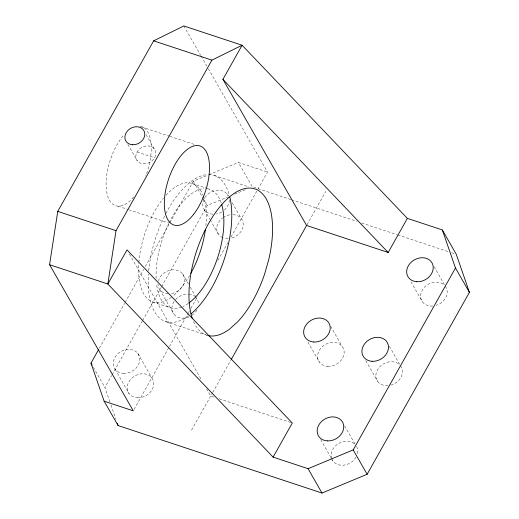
<?xml version="1.0" encoding="UTF-8"?>
<svg xmlns="http://www.w3.org/2000/svg" width="519" height="519" viewBox="0 0 519 519"><rect width="100%" height="100%" fill="white"/><g stroke="black" fill="none" stroke-linecap="round" stroke-linejoin="round"><path stroke-width="0.39" stroke-dasharray="2.6 1.95" d="M99.304 348.314L124.677 303.193M125.073 302.486L143.705 269.348M145.294 266.526L169.479 223.514M169.875 222.813L193.269 181.209L208.061 175.052M109.924 401.94L104.922 387.479L111.663 375.49M112.059 374.783L142.193 321.196M142.589 320.495L161.221 287.357M161.623 286.65L207.211 205.569L227.925 196.948M134.058 409.42L169.012 347.256M169.408 346.549L188.079 313.353M188.475 312.646L189.266 311.231M190.856 308.409L197.609 296.401M217.87 260.376L227.796 242.717M230.974 237.066L267.519 172.074L208.372 68.806M191.53 430.121L212.297 393.194M212.693 392.487L230.923 360.069M307.001 224.779L325.789 191.362M208.8 174.747L238.383 162.434L267.519 172.074M234.582 194.177L245.675 189.558M141.59 126.986L169.194 136.127M169.96 136.38L195.261 144.756M290.809 199.523L252.331 186.788L238.383 162.434M291.581 199.776L356.994 221.431M361.613 222.962L397.016 234.679M397.781 234.932L448.578 251.747M451.653 252.766L453.963 253.532M214.295 175.454L248.925 186.918M137.048 151.996L154.532 157.782M192.212 183.492L209.689 189.279M118.027 206.179L127.992 209.481M128.757 209.734L168.63 222.93M152.781 301.993L170.258 307.78M165.658 321.605L206.445 335.112M213.789 397.029L210.714 396.01L206.685 388.984M219.18 398.813L290.75 422.505M434.098 266.688L444.465 284.775M410.977 281.823L422.531 302.006M389.347 346.27L399.714 364.364M183.83 25.95L200.73 55.455M201.132 56.156L206.763 65.997M365.824 360.711L377.78 381.588M330.681 326.289L342.242 346.465M227.374 194.307L228.165 195.702M232.155 202.657L241.316 218.661M307.955 342.125L319.516 362.301M344.597 425.859L354.957 443.946M193.269 181.209L203.227 198.608M203.63 199.302L207.211 205.569M204.642 210.143L209.825 219.187M210.221 219.887L218.59 234.497M146.092 134.603L154.312 148.953M320.677 439.606L331.038 457.693M331.433 458.394L333.029 461.177M127.875 144.425L137.269 160.825M182.617 273.896L188.598 284.328M190.194 287.117L196.565 298.25M159.891 289.725L173.839 314.079M129.439 254.102L201.456 379.856M137.866 353.478L151.814 377.832M115.14 369.314L129.088 393.668M93.368 367.296L104.922 387.479M110.975 404.989L115.971 419.449M229.294 199.88A13.877 11.327 -29.8 0 1 224.052 210.377M221.678 212.024A13.877 11.327 -29.8 0 1 216.3 214.003M212.848 214.204A13.877 11.327 -29.8 0 1 206.108 195.884A13.877 11.327 -29.8 0 1 228.496 196.221M158.347 281.026A13.877 11.327 -29.8 0 1 173.735 269.809A13.877 11.327 -29.8 0 1 184.427 281.337A13.877 11.327 -29.8 0 1 170.161 293.767M168.098 293.793A13.877 11.327 -29.8 0 1 157.964 284.153M207.613 188.754A62.442 29.116 -71.7 0 1 221.198 202.903M188.241 303.472A62.442 29.116 -71.7 0 1 182.96 306.567M181.598 307.144A62.442 29.116 -71.7 0 1 156.537 283.815M156.135 278.502A62.442 29.116 -71.7 0 1 168.785 223.455M169.136 222.742A62.442 29.116 -71.7 0 1 203.935 188.598M165.931 195.319A62.442 29.116 -71.7 0 1 203.176 195.624M203.448 196.357A62.442 29.116 -71.7 0 1 205.894 225.467M189.617 275.479A62.442 29.116 -71.7 0 1 173.236 295.785M171.426 297.205A62.442 29.116 -71.7 0 1 138.82 263.224M138.878 262.432A62.442 29.116 -71.7 0 1 163.44 198.232M208.833 174.553A77.013 35.915 -71.7 0 1 229.489 195.605M188.65 315.701A77.013 35.915 -71.7 0 1 148.428 274.019M148.694 270.775A77.013 35.915 -71.7 0 1 165.587 214.113M165.963 213.4A77.013 35.915 -71.7 0 1 207.191 174.611M207.95 335.54A77.013 35.915 -71.7 0 1 192.984 320.301M140.026 126.292A41.63 19.411 -71.7 0 1 145.735 176.11M133.688 197.077A41.63 19.411 -71.7 0 1 106.57 191.245A41.63 19.411 -71.7 0 1 124.158 134.732M400.506 365.752A13.877 11.327 -29.8 0 1 390.82 385.137M388.043 385.63A13.877 11.327 -29.8 0 1 377.41 369.963A13.877 11.327 -29.8 0 1 399.513 364.643M233.115 214.6A13.877 11.327 -29.8 0 1 243.203 225.48A13.877 11.327 -29.8 0 1 230.936 238.215M228.159 238.578A13.877 11.327 -29.8 0 1 223.559 237.949M222.82 237.676A13.877 11.327 -29.8 0 1 222.476 217.98M223.06 217.552A13.877 11.327 -29.8 0 1 231.052 214.626M445.257 286.17A13.877 11.327 -29.8 0 1 436.265 305.347M432.801 306.041A13.877 11.327 -29.8 0 1 422.161 290.381A13.877 11.327 -29.8 0 1 444.264 285.061M356.559 446.587A13.877 11.327 -29.8 0 1 357.306 454.041M356.047 457.116A13.877 11.327 -29.8 0 1 343.812 465.16A13.877 11.327 -29.8 0 1 332.225 459.931M331.635 458.569A13.877 11.327 -29.8 0 1 338.258 443.732A13.877 11.327 -29.8 0 1 354.762 444.232M195.001 296.634A13.877 11.327 -29.8 0 1 198.492 303.823M196.857 310.025A13.877 11.327 -29.8 0 1 192.101 315.189M188.922 316.934A13.877 11.327 -29.8 0 1 174.416 314.767A13.877 11.327 -29.8 0 1 174.28 301.143M175.604 299.495A13.877 11.327 -29.8 0 1 188.365 294.182M189.033 294.241A13.877 11.327 -29.8 0 1 194.398 296.18M123.347 373.375A13.877 11.327 -29.8 0 0 139.267 356.086A13.877 11.327 -29.8 0 0 116.905 354.73A13.877 11.327 -29.8 0 0 123.347 373.375M327.716 366.362A13.877 11.327 -29.8 0 0 343.636 349.073A13.877 11.327 -29.8 0 0 321.274 347.717A13.877 11.327 -29.8 0 0 327.716 366.362M137.295 397.729A13.877 11.327 -29.8 0 0 153.215 380.44A13.877 11.327 -29.8 0 0 130.853 379.084A13.877 11.327 -29.8 0 0 137.295 397.729M143.419 163.874A10.406 8.492 -29.8 0 0 155.363 150.906A10.406 8.492 -29.8 0 0 138.586 149.887A10.406 8.492 -29.8 0 0 143.419 163.874"/><path stroke-width="0.78" d="M104.131 401.187L133.266 410.834L49.577 264.709L57.752 211.382L153.643 40.839L183.83 25.95L242.101 45.237L407.363 218.369L442.324 229.936L456.272 254.291L469.423 292.359L367.134 474.269L322.02 493.05L118.079 425.541L104.131 401.187L90.981 363.125L98.513 349.728M407.363 218.369L388.186 252.474L306.606 225.473L222.917 79.349L242.101 45.237L211.914 60.126L116.016 230.67L107.848 283.997L273.111 457.122L308.072 468.696L353.186 449.915L455.474 268.005L442.324 229.936M231.318 359.369L306.606 225.473M273.111 457.122L292.288 423.017L127.025 249.886L107.848 283.997L49.577 264.709M153.643 40.839L211.914 60.126M57.752 211.382L116.016 230.67M222.917 79.349L388.186 252.474M455.474 268.005L469.423 292.359M353.186 449.915L367.134 474.269M308.072 468.696L322.02 493.05M90.981 363.125L92.174 365.207M117.288 423.257L118.079 425.541M221.691 204.46A62.442 29.116 -71.7 0 1 188.903 302.992M205.414 229.469A62.442 29.116 -71.7 0 1 190.804 273.39M229.852 197.071A77.013 35.915 -71.7 0 1 190.992 313.859M192.419 318.776A77.013 35.915 -71.7 0 1 231.065 195.644A77.013 35.915 -71.7 0 1 268.868 259.085L264.774 273.565A77.013 35.915 -71.7 0 1 237.618 321.858L229.443 329.202A77.013 35.915 -71.7 0 1 207.95 335.54M132.462 144.736A10.406 8.492 -29.8 0 0 144.405 131.768A10.406 8.492 -29.8 0 0 127.629 130.756A10.406 8.492 -29.8 0 0 132.462 144.736M372.039 361.295A13.877 11.327 -29.8 0 0 387.959 344.006A13.877 11.327 -29.8 0 0 365.597 342.65A13.877 11.327 -29.8 0 0 372.039 361.295M313.768 342.008A13.877 11.327 -29.8 0 0 329.688 324.719A13.877 11.327 -29.8 0 0 307.326 323.363A13.877 11.327 -29.8 0 0 313.768 342.008M193.509 214.483A41.63 19.411 -71.7 0 0 202.358 147.143A41.63 19.411 -71.7 0 0 164.912 194.846A41.63 19.411 -71.7 0 0 193.509 214.483M416.789 281.713A13.877 11.327 -29.8 0 0 432.71 264.418A13.877 11.327 -29.8 0 0 410.347 263.062A13.877 11.327 -29.8 0 0 416.789 281.713M327.288 440.884A13.877 11.327 -29.8 0 0 343.208 423.588A13.877 11.327 -29.8 0 0 320.846 422.232A13.877 11.327 -29.8 0 0 327.288 440.884"/></g></svg>
